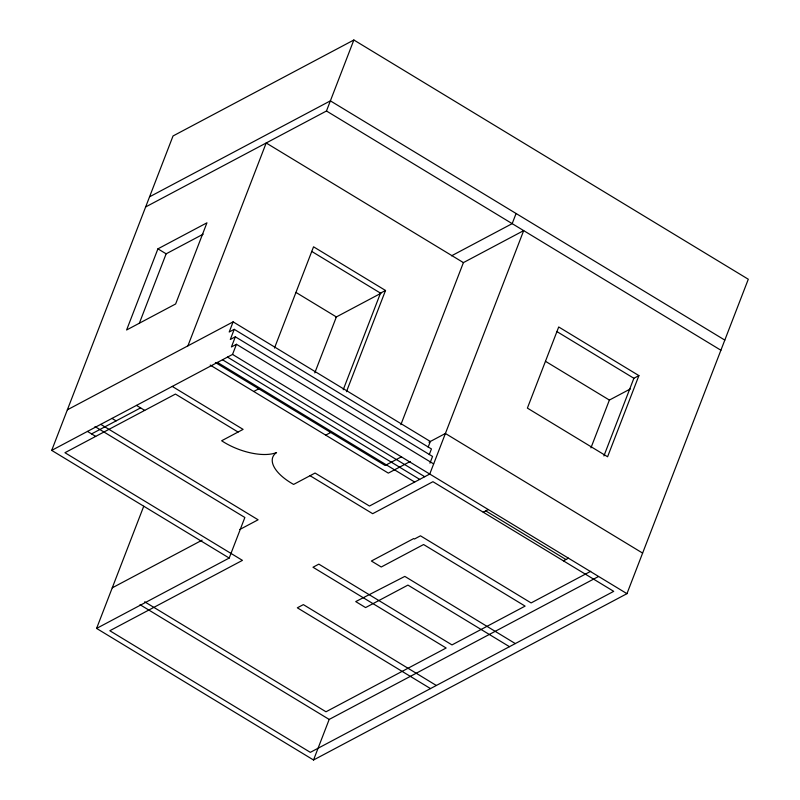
<?xml version="1.0" encoding="UTF-8"?>
<svg xmlns="http://www.w3.org/2000/svg" width="800" height="800" viewBox="0 0 800 800"><rect width="100%" height="100%" fill="white"/><g stroke="black" fill="none" stroke-linecap="round" stroke-linejoin="round"><path stroke-width="1.2" d="M95 426.58L244.86 517.48L229.2 558.05L51.71 450.39L173.04 135.96L353.86 40L748.29 279.24L626.96 593.67L313.53 760L96.59 628.42L143.74 506.24M157.92 248.84L126.61 329.98L175.63 303.97L206.94 222.82L157.92 248.84L166.14 253.82L203.18 234.17M139.3 323.37L166.14 253.82M187.91 345.85L266.19 142.99L463.41 262.61L523.68 230.62L429.75 474.05L369.47 506.04L315.07 473.04L293.62 484.42A41.54 18.86 21.1 0 1 276.57 452.54A41.54 18.86 21.1 0 1 221.65 440.76L243.1 429.38L172.26 386.42M428.16 447.11L430.34 441.48L233.12 321.86L229.21 332L234.23 329.33L431.44 448.95L429.27 454.59M234.23 329.33L230.32 339.48L235.34 336.81L432.55 456.43L429.94 463.19M235.34 336.81L231.43 346.95L236.45 344.29L433.66 463.91M51.71 450.39L232.54 354.43L236.45 344.29M145.64 206.96L326.47 111L353.86 40M274.47 348.07L313.55 246.81L385.52 290.47L346.44 391.73M314.78 372.9L336.37 316.94L295.99 292.44M343.22 389.74L380.5 293.13L385.52 290.47M400.87 424.66L463.41 262.61M516.09 213.5L512.18 223.64L451.53 255.82M313.53 760L329.18 719.43L598.47 576.53M590.94 447.87L609.39 400.07L630.37 388.94M603.91 455.94L633.88 378.28L638.91 375.61L558.71 326.97L527.39 408.11L607.59 456.76L638.91 375.61M149.55 196.82L330.38 100.86L724.81 340.1M67.36 409.82L233.12 321.86M91.58 433.9L140.6 407.89M335.76 317.26L380.97 293.27M253.73 391.48L258.75 388.81M325.7 435.13L330.72 432.47M112.25 587.84L202.11 540.16M239.87 529.46L258.1 519.79L100.8 424.38M401.57 456.74L385.13 465.47L215.4 362.52M428.97 442.2L445.4 433.48L642.62 553.1M410.24 461.48L388.32 473.12L210.21 365.08M96.59 628.42L229.2 558.05M483.23 512.21L488.26 509.54M563.43 560.85L568.46 558.19M590.73 571.29L531.11 602.93L420.48 535.82L414.48 539.01L413.73 538.55L371.39 561.02L381.25 567L423.59 544.53L525.11 606.11L452 644.91L318.84 564.14L312.99 567.24L446.15 648.01L325.99 711.78L144.69 601.81M326.47 111L720.9 350.24M556.85 331.55L633.88 378.28M545.56 361.36L609.39 400.07M311.7 251.4L380.5 293.13M232.54 354.43L626.96 593.67M485.74 510.87L565.94 559.52M227.51 357.1L424.73 476.72M222.49 359.76L419.7 479.38M217.47 362.43L414.68 482.05M238.07 432.05L175.45 394.07L64.95 452.71L242.44 560.37L109.83 630.74L310.34 752.35L613.72 591.35L432.94 481.7L372.67 513.69L310.05 475.7M136.5 405.4L144.71 410.38M509.46 646.68L407.94 585.1L365.59 607.58L355.73 601.59L404.82 576.4L515.31 643.58M111.98 418.4L116.09 420.89M87.47 431.41L95.69 436.39M430.5 688.59L297.33 607.81L303.36 604.62L436.34 685.48M140.03 604.7L329.18 719.43"/></g></svg>
